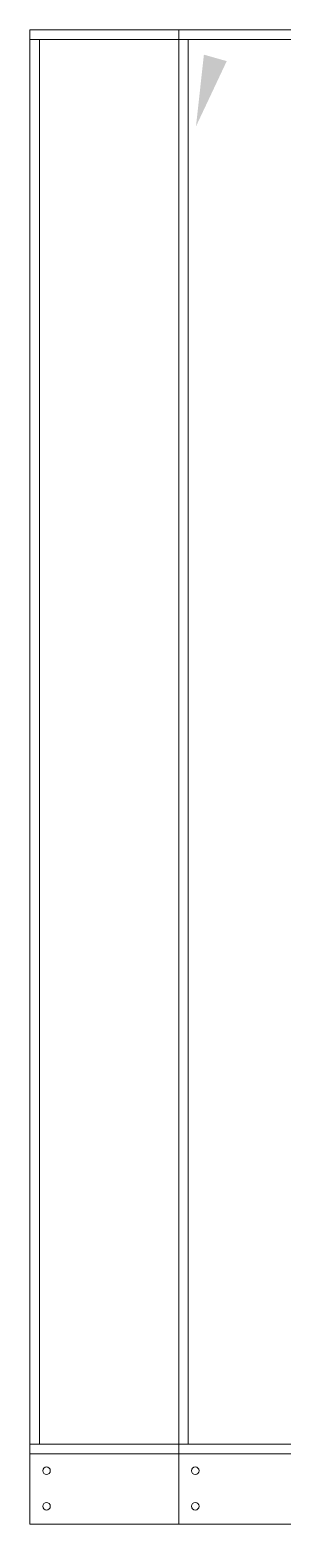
# Model space of a CAD drawing. Header units: millimetres. Extents: x -662982 to 31426, y -140792 to 22681.
# Drawn here: x -656182 to -655651, y -135065 to -131916 of the extents above; entities that cross this region are included whole.
import ezdxf

# ---------------------------------------------------------------- set-up
doc = ezdxf.new("R2010")
doc.units = ezdxf.units.MM
doc.layers.add('냉각탑_dim', color=1, linetype='Continuous')

# ---------------------------------------------------------------- blocks, each defined once
blk = doc.blocks.new('1')
at = {"lineweight": 20}
for p, q in [((11612.3, 12487.4), (10912.3, 12487.4)), ((10912.3, 9487.4), (10912.3, 12487.4)), ((11612.3, 12467.4), (10912.3, 12467.4)), ((10932.3, 9507.4), (10932.3, 12467.4)), ((11612.3, 9507.4), (10912.3, 9507.4)), ((11612.3, 9487.4), (10912.3, 9487.4))]:
    blk.add_line(p, q, dxfattribs=at)
at = {"color": 0, "lineweight": 20}
for p, q in [((10912.3, 9339.1), (10912.3, 9487.4)), ((18212.3, 9339.1), (10912.3, 9339.1))]:
    blk.add_line(p, q, dxfattribs=at)
at = {"lineweight": 20}
for centre in [(10947.3, 9451.6), (10947.3, 9376.6)]:
    blk.add_circle(centre, 8, dxfattribs=at)
at = {"layer": '냉각탑_dim', "lineweight": -3}
blk.add_solid([(11327.1, 12421.6), (11262.3, 12284), (11279, 12435.2)], dxfattribs=at)

msp = doc.modelspace()

# ---------------------------------------------------------------- block references
at = {"lineweight": 5}
for p in [(-667094.5, -144403.9), (-666780.9, -144403.9)]:
    msp.add_blockref('1', p, dxfattribs=at)

doc.saveas('drawing.dxf')
